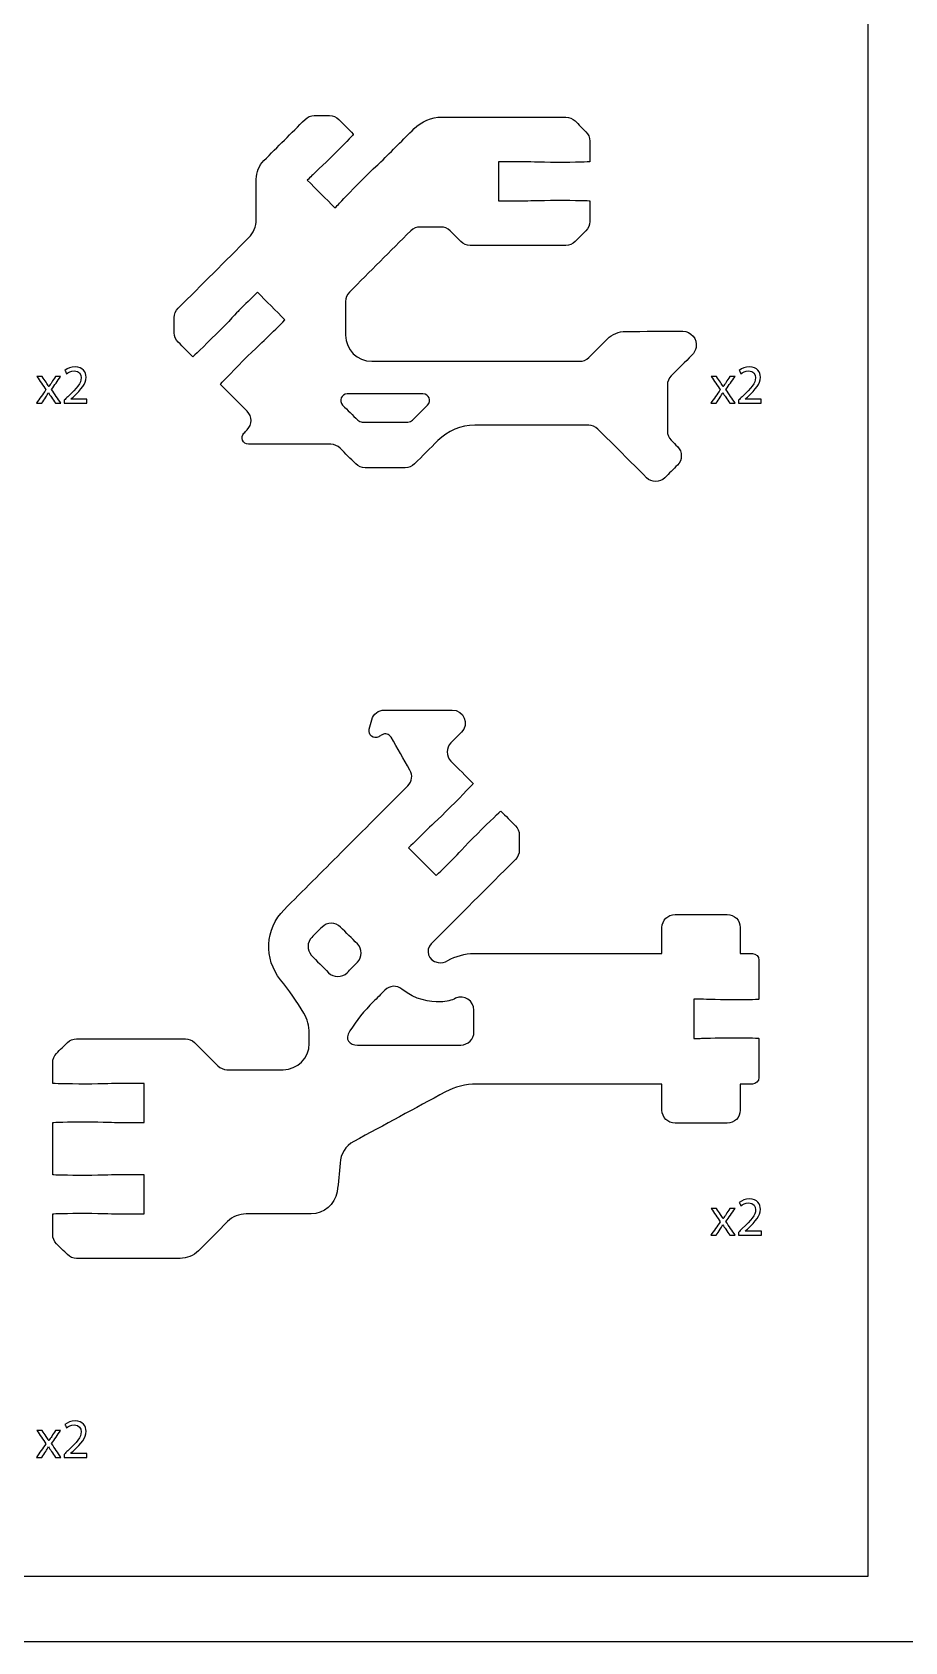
# Model space of a CAD drawing. Extents: x 0 to 395, y 205 to 450.
# Drawn here: x 208.2 to 275.1, y 205 to 328.3 of the extents above; entities that cross this region are included whole.
import ezdxf

# ---------------------------------------------------------------- set-up
doc = ezdxf.new("R2010")
doc.units = 0
doc.header["$MEASUREMENT"] = 0
doc.layers.add('DEFAULT', color=18, linetype='CONTINUOUS')

msp = doc.modelspace()

# ---------------------------------------------------------------- linework, layer by layer
at = {"layer": 'DEFAULT', "color": 18}
for points in [[(395, 205), (0, 205), (0, 450), (395, 450)], [(272.24, 210), (125.56, 210), (125.56, 445), (272.24, 445)]]:
    msp.add_lwpolyline(points, close=True, dxfattribs=at)
at = {"layer": 'DEFAULT', "color": 1}
for points, knots in [([(258.05, 305.42), (256.59, 305.42), (255.14, 305.42), (253.68, 305.41), (253.15, 305.41), (252.64, 305.2), (252.27, 304.83), (251.8, 304.36), (251.32, 303.88), (250.85, 303.41), (250.66, 303.22), (250.41, 303.12), (250.14, 303.12), (244.83, 303.12), (239.52, 303.12), (234.2, 303.12), (233.1, 303.12), (232.2, 304.01), (232.2, 305.12), (232.2, 305.98), (232.2, 306.85), (232.2, 307.71), (232.2, 307.98), (232.31, 308.24), (232.5, 308.42), (234.06, 309.99), (235.63, 311.56), (237.2, 313.12), (237.38, 313.31), (237.64, 313.41), (237.9, 313.41), (238.44, 313.41), (238.97, 313.41), (239.5, 313.41), (239.77, 313.41), (240.02, 313.31), (240.21, 313.12), (240.48, 312.84), (240.76, 312.57), (241.03, 312.29), (241.22, 312.11), (241.48, 312), (241.74, 312), (244.19, 312), (246.64, 312), (249.09, 312), (249.36, 312), (249.61, 312.11), (249.8, 312.29), (250.07, 312.57), (250.35, 312.84), (250.62, 313.12), (250.81, 313.31), (250.92, 313.56), (250.92, 313.83), (250.92, 314.36), (250.92, 314.89), (250.92, 315.42), (250.92, 315.44), (249.8, 315.46), (248.41, 315.46), (247.03, 315.46), (246.04, 315.42), (245.91, 315.42), (245.25, 315.42), (244.58, 315.42), (243.92, 315.42), (243.92, 316.41), (243.92, 317.41), (243.92, 318.41), (244.58, 318.41), (245.25, 318.41), (245.91, 318.41), (246.04, 318.41), (247.03, 318.36), (248.41, 318.36), (249.8, 318.36), (250.92, 318.39), (250.92, 318.41), (250.92, 318.94), (250.92, 319.47), (250.92, 320), (250.92, 320.27), (250.81, 320.52), (250.62, 320.71), (250.35, 320.98), (250.07, 321.26), (249.79, 321.54), (249.61, 321.72), (249.35, 321.83), (249.09, 321.83), (245.92, 321.83), (242.75, 321.83), (239.58, 321.83), (238.78, 321.83), (238.01, 321.51), (237.45, 320.95), (236.61, 320.1), (235.76, 319.26), (234.91, 318.41), (234.8, 318.3), (234.44, 318.01), (233.46, 317.03), (232.49, 316.06), (231.82, 315.32), (231.73, 315.23), (231.61, 315.11), (231.5, 314.99), (231.38, 314.88), (230.67, 315.58), (229.97, 316.29), (229.26, 317), (229.38, 317.12), (229.49, 317.23), (229.61, 317.35), (229.7, 317.44), (230.44, 318.11), (231.41, 319.08), (232.39, 320.06), (232.81, 320.51), (232.79, 320.53), (232.42, 320.91), (232.05, 321.28), (231.67, 321.66), (231.48, 321.84), (231.23, 321.95), (230.97, 321.95), (230.58, 321.95), (230.19, 321.95), (229.8, 321.95), (229.53, 321.95), (229.28, 321.84), (229.09, 321.66), (228.04, 320.6), (226.98, 319.55), (225.93, 318.5), (225.56, 318.12), (225.35, 317.61), (225.35, 317.08), (225.35, 316.05), (225.35, 315.02), (225.35, 313.99), (225.35, 313.46), (225.14, 312.95), (224.76, 312.58), (222.96, 310.78), (221.16, 308.98), (219.36, 307.18), (219.17, 306.99), (219.06, 306.74), (219.06, 306.47), (219.06, 306.08), (219.06, 305.69), (219.06, 305.3), (219.06, 305.03), (219.17, 304.78), (219.36, 304.59), (219.73, 304.22), (220.11, 303.85), (220.48, 303.47), (220.51, 303.47), (221.31, 304.24), (222.28, 305.21), (223.26, 306.18), (223.92, 306.92), (224.01, 307.01), (224.48, 307.48), (224.96, 307.95), (225.43, 308.42), (226.13, 307.72), (226.84, 307.01), (227.55, 306.3), (227.08, 305.83), (226.61, 305.36), (226.14, 304.89), (226.05, 304.8), (225.31, 304.13), (224.33, 303.16), (223.37, 302.19), (222.6, 301.39), (222.6, 301.35), (223.29, 300.67), (223.97, 299.98), (224.66, 299.29), (225.05, 298.9), (225.05, 298.27), (224.66, 297.88), (224.57, 297.79), (224.49, 297.7), (224.4, 297.61), (224.08, 297.3), (224.31, 296.76), (224.75, 296.76), (226.86, 296.76), (228.96, 296.76), (231.07, 296.76), (231.33, 296.76), (231.59, 296.65), (231.77, 296.46), (232.18, 296.06), (232.58, 295.66), (232.98, 295.26), (233.17, 295.07), (233.42, 294.96), (233.69, 294.96), (234.72, 294.96), (235.75, 294.96), (236.77, 294.96), (237.04, 294.96), (237.3, 295.07), (237.48, 295.26), (238.08, 295.85), (238.68, 296.45), (239.27, 297.05), (240.03, 297.8), (241.04, 298.22), (242.1, 298.22), (245.02, 298.22), (247.93, 298.22), (250.84, 298.22), (251.1, 298.22), (251.36, 298.12), (251.54, 297.93), (252.79, 296.69), (254.03, 295.45), (255.27, 294.2), (255.66, 293.81), (256.3, 293.81), (256.68, 294.2), (257.01, 294.52), (257.33, 294.85), (257.65, 295.17), (258.04, 295.56), (258.04, 296.19), (257.65, 296.58), (257.49, 296.75), (257.33, 296.91), (257.16, 297.07), (256.98, 297.26), (256.87, 297.51), (256.87, 297.78), (256.87, 298.95), (256.87, 300.12), (256.87, 301.29), (256.87, 301.55), (256.98, 301.81), (257.16, 302), (257.69, 302.53), (258.22, 303.06), (258.75, 303.59), (258.92, 303.75), (259.04, 303.96), (259.08, 304.19), (259.19, 304.85), (258.68, 305.42), (258.05, 305.42)], [0, 0, 0, 0, 12.370004, 12.370004, 12.370004, 13.370004, 13.370004, 13.370004, 19.062218, 19.062218, 19.062218, 20.062218, 20.062218, 20.062218, 65.242218, 65.242218, 65.242218, 66.242218, 66.242218, 66.242218, 73.602218, 73.602218, 73.602218, 74.602218, 74.602218, 74.602218, 93.439543, 93.439543, 93.439543, 94.439543, 94.439543, 94.439543, 98.979543, 98.979543, 98.979543, 99.979543, 99.979543, 99.979543, 103.288802, 103.288802, 103.288802, 104.288802, 104.288802, 104.288802, 125.128802, 125.128802, 125.128802, 126.128802, 126.128802, 126.128802, 129.430999, 129.430999, 129.430999, 130.430999, 130.430999, 130.430999, 134.930999, 134.930999, 134.930999, 135.930999, 135.930999, 135.930999, 136.930999, 136.930999, 136.930999, 142.590999, 142.590999, 142.590999, 151.090999, 151.090999, 151.090999, 156.750999, 156.750999, 156.750999, 157.750999, 157.750999, 157.750999, 158.750999, 158.750999, 158.750999, 163.240999, 163.240999, 163.240999, 164.240999, 164.240999, 164.240999, 167.564401, 167.564401, 167.564401, 168.564401, 168.564401, 168.564401, 195.514401, 195.514401, 195.514401, 196.514401, 196.514401, 196.514401, 206.678454, 206.678454, 206.678454, 207.678454, 207.678454, 207.678454, 208.678454, 208.678454, 208.678454, 210.092667, 210.092667, 210.092667, 218.599165, 218.599165, 218.599165, 220.013379, 220.013379, 220.013379, 221.013379, 221.013379, 221.013379, 222.013379, 222.013379, 222.013379, 226.510578, 226.510578, 226.510578, 227.510578, 227.510578, 227.510578, 230.830578, 230.830578, 230.830578, 231.830578, 231.830578, 231.830578, 244.487789, 244.487789, 244.487789, 245.487789, 245.487789, 245.487789, 254.247789, 254.247789, 254.247789, 255.247789, 255.247789, 255.247789, 276.899403, 276.899403, 276.899403, 277.899403, 277.899403, 277.899403, 281.229403, 281.229403, 281.229403, 282.229403, 282.229403, 282.229403, 286.71246, 286.71246, 286.71246, 287.71246, 287.71246, 287.71246, 288.71246, 288.71246, 288.71246, 294.383457, 294.383457, 294.383457, 302.88288, 302.88288, 302.88288, 308.54681, 308.54681, 308.54681, 309.54681, 309.54681, 309.54681, 310.54681, 310.54681, 310.54681, 318.819959, 318.819959, 318.819959, 319.819959, 319.819959, 319.819959, 320.873572, 320.873572, 320.873572, 321.873572, 321.873572, 321.873572, 339.773572, 339.773572, 339.773572, 340.773572, 340.773572, 340.773572, 345.610182, 345.610182, 345.610182, 346.610182, 346.610182, 346.610182, 355.350182, 355.350182, 355.350182, 356.350182, 356.350182, 356.350182, 363.534387, 363.534387, 363.534387, 364.534387, 364.534387, 364.534387, 389.294387, 389.294387, 389.294387, 390.294387, 390.294387, 390.294387, 405.242625, 405.242625, 405.242625, 406.242625, 406.242625, 406.242625, 410.11757, 410.11757, 410.11757, 411.11757, 411.11757, 411.11757, 413.069185, 413.069185, 413.069185, 414.069185, 414.069185, 414.069185, 424.029185, 424.029185, 424.029185, 425.029185, 425.029185, 425.029185, 431.400221, 431.400221, 431.400221, 432.400221, 432.400221, 432.400221, 433.400221, 433.400221, 433.400221, 433.400221]), ([(238.48, 299.76), (238.1, 299.38), (237.71, 298.99), (237.33, 298.61), (237.24, 298.52), (237.11, 298.46), (236.97, 298.46), (235.81, 298.46), (234.65, 298.46), (233.48, 298.46), (233.35, 298.46), (233.22, 298.52), (233.13, 298.61), (232.74, 298.99), (232.36, 299.38), (231.97, 299.76), (231.66, 300.08), (231.88, 300.62), (232.32, 300.62), (234.26, 300.62), (236.2, 300.62), (238.13, 300.62), (238.58, 300.62), (238.8, 300.08), (238.48, 299.76)], [0, 0, 0, 0, 4.631555, 4.631555, 4.631555, 5.631555, 5.631555, 5.631555, 15.531555, 15.531555, 15.531555, 16.531555, 16.531555, 16.531555, 21.16311, 21.16311, 21.16311, 22.16311, 22.16311, 22.16311, 38.62311, 38.62311, 38.62311, 39.62311, 39.62311, 39.62311, 39.62311]), ([(259.39, 254.24), (259.52, 254.24), (260.51, 254.19), (261.89, 254.19), (263.28, 254.19), (263.89, 254.21), (263.89, 254.24), (263.89, 255.24), (263.89, 256.24), (263.89, 257.24), (263.89, 257.51), (263.67, 257.74), (263.4, 257.74), (263.08, 257.74), (262.77, 257.74), (262.46, 257.74), (262.46, 258.4), (262.46, 259.07), (262.46, 259.74), (262.46, 260.29), (262.01, 260.73), (261.46, 260.73), (260.13, 260.73), (258.79, 260.73), (257.46, 260.73), (256.9, 260.73), (256.46, 260.29), (256.46, 259.73), (256.46, 259.07), (256.46, 258.4), (256.46, 257.74), (251.65, 257.74), (246.84, 257.74), (242.04, 257.74), (241.33, 257.74), (240.64, 257.55), (240.03, 257.2), (239.81, 257.07), (239.54, 257.01), (239.29, 257.05), (238.49, 257.19), (238.31, 258.03), (238.76, 258.48), (240.91, 260.64), (243.07, 262.79), (245.22, 264.95), (245.41, 265.13), (245.52, 265.39), (245.52, 265.65), (245.52, 266.04), (245.52, 266.43), (245.52, 266.82), (245.52, 267.09), (245.41, 267.35), (245.22, 267.53), (244.85, 267.91), (244.48, 268.28), (244.1, 268.65), (244.07, 268.65), (243.27, 267.89), (242.3, 266.92), (241.32, 265.95), (240.66, 265.21), (240.57, 265.12), (240.1, 264.65), (239.62, 264.18), (239.15, 263.71), (238.45, 264.41), (237.74, 265.12), (237.03, 265.83), (237.5, 266.3), (237.98, 266.77), (238.45, 267.24), (238.54, 267.33), (239.27, 267.99), (240.25, 268.97), (241.21, 269.94), (241.98, 270.74), (241.98, 270.77), (241.41, 271.34), (240.84, 271.91), (240.27, 272.48), (239.89, 272.87), (239.89, 273.5), (240.27, 273.89), (240.54, 274.16), (240.81, 274.43), (241.08, 274.69), (241.71, 275.32), (241.26, 276.4), (240.37, 276.4), (238.64, 276.4), (236.91, 276.4), (235.17, 276.4), (234.72, 276.4), (234.33, 276.1), (234.21, 275.66), (234.14, 275.41), (234.08, 275.16), (234.01, 274.92), (233.9, 274.49), (234.36, 274.13), (234.74, 274.35), (234.83, 274.4), (234.91, 274.45), (235, 274.5), (235.24, 274.64), (235.54, 274.56), (235.68, 274.32), (236.16, 273.48), (236.65, 272.64), (237.13, 271.8), (237.36, 271.41), (237.29, 270.92), (236.97, 270.59), (235.26, 268.88), (233.55, 267.17), (231.84, 265.46), (230.38, 264), (228.93, 262.55), (227.48, 261.1), (226.02, 259.64), (225.92, 257.33), (227.21, 255.73), (227.87, 254.92), (228.46, 254.07), (228.99, 253.17), (229.26, 252.71), (229.41, 252.18), (229.41, 251.64), (229.41, 251.37), (229.41, 251.11), (229.41, 250.84), (229.41, 249.74), (228.51, 248.84), (227.41, 248.84), (225.97, 248.84), (224.54, 248.84), (223.1, 248.84), (222.84, 248.84), (222.58, 248.95), (222.4, 249.14), (221.8, 249.73), (221.21, 250.32), (220.61, 250.92), (220.43, 251.1), (220.17, 251.21), (219.91, 251.21), (217.13, 251.21), (214.35, 251.21), (211.57, 251.21), (211.3, 251.21), (211.05, 251.1), (210.87, 250.92), (210.59, 250.64), (210.31, 250.37), (210.04, 250.09), (209.85, 249.9), (209.74, 249.65), (209.74, 249.38), (209.74, 248.85), (209.74, 248.32), (209.74, 247.79), (209.74, 247.76), (210.86, 247.74), (212.24, 247.74), (213.62, 247.74), (214.61, 247.79), (214.74, 247.79), (215.41, 247.79), (216.07, 247.79), (216.74, 247.79), (216.74, 246.79), (216.74, 245.79), (216.74, 244.79), (216.07, 244.79), (215.41, 244.79), (214.74, 244.79), (214.61, 244.79), (213.62, 244.84), (212.24, 244.84), (210.9, 244.84), (209.81, 244.82), (209.74, 244.79), (209.74, 243.46), (209.74, 242.12), (209.74, 240.79), (209.81, 240.76), (210.9, 240.74), (212.24, 240.74), (213.62, 240.74), (214.61, 240.79), (214.74, 240.79), (215.41, 240.79), (216.07, 240.79), (216.74, 240.79), (216.74, 239.79), (216.74, 238.79), (216.74, 237.79), (216.07, 237.79), (215.41, 237.79), (214.74, 237.79), (214.61, 237.79), (213.62, 237.84), (212.24, 237.84), (210.9, 237.84), (209.81, 237.82), (209.74, 237.79), (209.74, 237.26), (209.74, 236.73), (209.74, 236.21), (209.74, 235.94), (209.85, 235.68), (210.03, 235.5), (210.31, 235.22), (210.59, 234.94), (210.86, 234.67), (211.05, 234.48), (211.3, 234.38), (211.57, 234.38), (214.21, 234.38), (216.85, 234.38), (219.5, 234.38), (220.03, 234.38), (220.53, 234.59), (220.91, 234.96), (221.66, 235.71), (222.41, 236.46), (223.15, 237.2), (223.53, 237.58), (224.04, 237.79), (224.57, 237.79), (226.23, 237.79), (227.89, 237.79), (229.56, 237.79), (230.54, 237.79), (231.38, 238.51), (231.54, 239.48), (231.65, 240.2), (231.73, 240.93), (231.77, 241.68), (231.81, 242.38), (232.2, 243), (232.82, 243.34), (235.16, 244.6), (237.51, 245.87), (239.86, 247.14), (240.59, 247.53), (241.4, 247.73), (242.23, 247.73), (246.97, 247.74), (251.71, 247.74), (256.46, 247.74), (256.46, 247.07), (256.46, 246.41), (256.46, 245.74), (256.46, 245.19), (256.91, 244.74), (257.46, 244.74), (258.79, 244.74), (260.13, 244.74), (261.46, 244.74), (262.01, 244.74), (262.46, 245.18), (262.46, 245.74), (262.46, 246.4), (262.46, 247.07), (262.46, 247.74), (262.77, 247.74), (263.08, 247.74), (263.39, 247.74), (263.67, 247.74), (263.89, 247.96), (263.89, 248.24), (263.89, 249.24), (263.89, 250.24), (263.89, 251.24), (263.89, 251.26), (263.28, 251.29), (261.89, 251.29), (260.51, 251.29), (259.52, 251.24), (259.39, 251.24), (259.22, 251.24), (259.06, 251.24), (258.89, 251.24), (258.89, 252.24), (258.89, 253.24), (258.89, 254.24), (259.06, 254.24), (259.22, 254.24), (259.39, 254.24)], [1.42, 1.42, 1.42, 1.42, 2.42, 2.42, 2.42, 3.42, 3.42, 3.42, 11.93, 11.93, 11.93, 12.93, 12.93, 12.93, 15.59, 15.59, 15.59, 21.26, 21.26, 21.26, 22.26, 22.26, 22.26, 33.6, 33.6, 33.6, 34.6, 34.6, 34.6, 40.26, 40.26, 40.26, 81.13, 81.13, 81.13, 82.13, 82.13, 82.13, 83.13, 83.13, 83.13, 84.13, 84.13, 84.13, 110.052535, 110.052535, 110.052535, 111.052535, 111.052535, 111.052535, 114.372535, 114.372535, 114.372535, 115.372535, 115.372535, 115.372535, 119.869734, 119.869734, 119.869734, 120.869734, 120.869734, 120.869734, 121.869734, 121.869734, 121.869734, 127.54073, 127.54073, 127.54073, 136.040154, 136.040154, 136.040154, 141.71115, 141.71115, 141.71115, 142.71115, 142.71115, 142.71115, 143.71115, 143.71115, 143.71115, 150.548876, 150.548876, 150.548876, 151.548876, 151.548876, 151.548876, 154.759141, 154.759141, 154.759141, 155.759141, 155.759141, 155.759141, 170.489141, 170.489141, 170.489141, 171.489141, 171.489141, 171.489141, 173.674776, 173.674776, 173.674776, 174.674776, 174.674776, 174.674776, 175.508323, 175.508323, 175.508323, 176.508323, 176.508323, 176.508323, 184.738086, 184.738086, 184.738086, 185.738086, 185.738086, 185.738086, 206.329035, 206.329035, 206.329035, 223.808715, 223.808715, 223.808715, 224.808715, 224.808715, 224.808715, 225.808715, 225.808715, 225.808715, 226.808715, 226.808715, 226.808715, 229.068715, 229.068715, 229.068715, 230.068715, 230.068715, 230.068715, 242.268715, 242.268715, 242.268715, 243.268715, 243.268715, 243.268715, 250.410493, 250.410493, 250.410493, 251.410493, 251.410493, 251.410493, 275.040493, 275.040493, 275.040493, 276.040493, 276.040493, 276.040493, 279.349783, 279.349783, 279.349783, 280.349783, 280.349783, 280.349783, 284.872144, 284.872144, 284.872144, 285.872144, 285.872144, 285.872144, 286.872144, 286.872144, 286.872144, 292.542144, 292.542144, 292.542144, 301.042144, 301.042144, 301.042144, 306.712144, 306.712144, 306.712144, 307.712144, 307.712144, 307.712144, 308.712144, 308.712144, 308.712144, 320.052144, 320.052144, 320.052144, 321.052144, 321.052144, 321.052144, 322.052144, 322.052144, 322.052144, 327.722144, 327.722144, 327.722144, 336.222144, 336.222144, 336.222144, 341.892144, 341.892144, 341.892144, 342.892144, 342.892144, 342.892144, 343.892144, 343.892144, 343.892144, 348.382144, 348.382144, 348.382144, 349.382144, 349.382144, 349.382144, 352.705546, 352.705546, 352.705546, 353.705546, 353.705546, 353.705546, 376.165546, 376.165546, 376.165546, 377.165546, 377.165546, 377.165546, 386.159944, 386.159944, 386.159944, 387.159944, 387.159944, 387.159944, 401.299944, 401.299944, 401.299944, 402.299944, 402.299944, 402.299944, 403.299944, 403.299944, 403.299944, 404.299944, 404.299944, 404.299944, 426.980211, 426.980211, 426.980211, 427.980211, 427.980211, 427.980211, 468.310212, 468.310212, 468.310212, 473.970212, 473.970212, 473.970212, 474.970212, 474.970212, 474.970212, 486.310212, 486.310212, 486.310212, 487.310212, 487.310212, 487.310212, 492.980212, 492.980212, 492.980212, 495.630212, 495.630212, 495.630212, 496.630212, 496.630212, 496.630212, 505.130212, 505.130212, 505.130212, 506.130212, 506.130212, 506.130212, 507.130212, 507.130212, 507.130212, 508.550212, 508.550212, 508.550212, 517.050212, 517.050212, 517.050212, 518.470212, 518.470212, 518.470212, 518.470212]), ([(230.89, 256.27), (230.45, 256.72), (230, 257.17), (229.55, 257.62), (229.22, 258.03), (229.24, 258.61), (229.6, 258.98), (229.86, 259.24), (230.13, 259.51), (230.39, 259.77), (230.78, 260.16), (231.41, 260.16), (231.8, 259.77), (232.24, 259.34), (232.67, 258.91), (233.1, 258.48), (233.49, 258.09), (233.49, 257.46), (233.1, 257.07), (232.83, 256.8), (232.57, 256.54), (232.31, 256.27), (231.92, 255.88), (231.28, 255.88), (230.89, 256.27)], [0, 0, 0, 0, 5.402296, 5.402296, 5.402296, 6.402296, 6.402296, 6.402296, 9.584276, 9.584276, 9.584276, 10.584276, 10.584276, 10.584276, 15.767374, 15.767374, 15.767374, 16.767374, 16.767374, 16.767374, 19.949354, 19.949354, 19.949354, 20.949354, 20.949354, 20.949354, 20.949354]), ([(242.04, 251.73), (242.04, 251.18), (241.59, 250.73), (241.04, 250.73), (238.4, 250.73), (235.75, 250.73), (233.11, 250.73), (232.52, 250.73), (232.06, 251.14), (232.52, 251.81), (233.03, 252.61), (233.63, 253.36), (234.31, 254.03), (234.61, 254.33), (234.91, 254.63), (235.21, 254.94), (235.56, 255.29), (236.13, 255.33), (236.52, 255.02), (237.56, 254.16), (238.64, 254.04), (239.46, 254.04), (239.98, 254.04), (240.32, 254.16), (240.63, 254.31), (241.29, 254.61), (242.04, 254.12), (242.04, 253.39), (242.04, 252.84), (242.04, 252.29), (242.04, 251.73)], [4.71, 4.71, 4.71, 4.71, 5.71, 5.71, 5.71, 28.2, 28.2, 28.2, 29.2, 29.2, 29.2, 30.2, 30.2, 30.2, 33.813323, 33.813323, 33.813323, 34.813323, 34.813323, 34.813323, 35.813323, 35.813323, 35.813323, 36.813323, 36.813323, 36.813323, 37.813323, 37.813323, 37.813323, 42.523323, 42.523323, 42.523323, 42.523323])]:
    msp.add_open_spline(points, degree=3, knots=knots, dxfattribs=at)
at = {"layer": 'DEFAULT', "color": 18}
for points, knots in [([(210.61, 299.9), (210.61, 299.98), (210.61, 300.05), (210.61, 300.13), (210.71, 300.22), (210.8, 300.32), (210.9, 300.41), (211.6, 301.08), (211.92, 301.44), (211.92, 301.85), (211.92, 302.13), (211.79, 302.39), (211.38, 302.39), (211.13, 302.39), (210.92, 302.26), (210.79, 302.16), (210.75, 302.24), (210.72, 302.33), (210.68, 302.42), (210.87, 302.58), (211.14, 302.7), (211.45, 302.7), (212.05, 302.7), (212.3, 302.29), (212.3, 301.9), (212.3, 301.39), (211.93, 300.98), (211.35, 300.42), (211.28, 300.35), (211.2, 300.29), (211.13, 300.21), (211.54, 300.21), (211.95, 300.21), (212.36, 300.21), (212.36, 300.11), (212.36, 300), (212.36, 299.9), (211.78, 299.9), (211.19, 299.9), (210.61, 299.9)], [4.977, 4.977, 4.977, 4.977, 5.625, 5.625, 5.625, 6.777709, 6.777709, 6.777709, 7.777709, 7.777709, 7.777709, 8.777709, 8.777709, 8.777709, 9.777709, 9.777709, 9.777709, 10.593151, 10.593151, 10.593151, 11.593151, 11.593151, 11.593151, 12.593151, 12.593151, 12.593151, 13.593151, 13.593151, 13.593151, 14.466036, 14.466036, 14.466036, 17.968036, 17.968036, 17.968036, 18.844036, 18.844036, 18.844036, 23.821036, 23.821036, 23.821036, 23.821036]), ([(262.32, 299.9), (262.32, 299.98), (262.32, 300.05), (262.32, 300.13), (262.42, 300.22), (262.51, 300.32), (262.61, 300.41), (263.31, 301.08), (263.63, 301.44), (263.63, 301.85), (263.63, 302.13), (263.5, 302.39), (263.09, 302.39), (262.84, 302.39), (262.63, 302.26), (262.51, 302.16), (262.47, 302.24), (262.43, 302.33), (262.39, 302.42), (262.58, 302.58), (262.85, 302.7), (263.17, 302.7), (263.76, 302.7), (264.01, 302.29), (264.01, 301.9), (264.01, 301.39), (263.64, 300.98), (263.06, 300.42), (262.99, 300.35), (262.91, 300.29), (262.84, 300.21), (263.25, 300.21), (263.66, 300.21), (264.07, 300.21), (264.07, 300.11), (264.07, 300), (264.07, 299.9), (263.49, 299.9), (262.9, 299.9), (262.32, 299.9)], [4.977, 4.977, 4.977, 4.977, 5.625, 5.625, 5.625, 6.777709, 6.777709, 6.777709, 7.777709, 7.777709, 7.777709, 8.777709, 8.777709, 8.777709, 9.777709, 9.777709, 9.777709, 10.593151, 10.593151, 10.593151, 11.593151, 11.593151, 11.593151, 12.593151, 12.593151, 12.593151, 13.593151, 13.593151, 13.593151, 14.466036, 14.466036, 14.466036, 17.968036, 17.968036, 17.968036, 18.844036, 18.844036, 18.844036, 23.821036, 23.821036, 23.821036, 23.821036]), ([(208.94, 301.95), (209.04, 301.8), (209.13, 301.66), (209.23, 301.51), (209.31, 301.39), (209.37, 301.29), (209.44, 301.17), (209.44, 301.17), (209.45, 301.17), (209.45, 301.17), (209.52, 301.3), (209.59, 301.4), (209.66, 301.51), (209.75, 301.66), (209.85, 301.8), (209.94, 301.95), (210.08, 301.95), (210.21, 301.95), (210.34, 301.95), (210.11, 301.62), (209.88, 301.29), (209.65, 300.96), (209.89, 300.61), (210.13, 300.25), (210.37, 299.9), (210.23, 299.9), (210.08, 299.9), (209.94, 299.9), (209.84, 300.05), (209.74, 300.21), (209.64, 300.36), (209.56, 300.48), (209.49, 300.59), (209.41, 300.72), (209.35, 300.59), (209.27, 300.49), (209.2, 300.36), (209.1, 300.21), (209, 300.05), (208.9, 299.9), (208.77, 299.9), (208.63, 299.9), (208.49, 299.9), (208.73, 300.25), (208.98, 300.6), (209.22, 300.95), (208.99, 301.28), (208.76, 301.61), (208.53, 301.95), (208.66, 301.95), (208.8, 301.95), (208.94, 301.95)], [0, 0, 0, 0, 1.496308, 1.496308, 1.496308, 2.496308, 2.496308, 2.496308, 2.532308, 2.532308, 2.532308, 3.532308, 3.532308, 3.532308, 5.012538, 5.012538, 5.012538, 6.150538, 6.150538, 6.150538, 9.584447, 9.584447, 9.584447, 13.210123, 13.210123, 13.210123, 14.409123, 14.409123, 14.409123, 15.970138, 15.970138, 15.970138, 16.993138, 16.993138, 16.993138, 17.993138, 17.993138, 17.993138, 19.546556, 19.546556, 19.546556, 20.710556, 20.710556, 20.710556, 24.320184, 24.320184, 24.320184, 27.777882, 27.777882, 27.777882, 28.953882, 28.953882, 28.953882, 28.953882]), ([(260.65, 301.95), (260.75, 301.8), (260.85, 301.66), (260.94, 301.51), (261.02, 301.39), (261.08, 301.29), (261.15, 301.17), (261.15, 301.17), (261.16, 301.17), (261.16, 301.17), (261.23, 301.3), (261.3, 301.4), (261.37, 301.51), (261.46, 301.66), (261.56, 301.8), (261.65, 301.95), (261.79, 301.95), (261.92, 301.95), (262.06, 301.95), (261.82, 301.62), (261.59, 301.29), (261.36, 300.96), (261.6, 300.61), (261.84, 300.25), (262.08, 299.9), (261.94, 299.9), (261.8, 299.9), (261.65, 299.9), (261.55, 300.05), (261.45, 300.21), (261.35, 300.36), (261.27, 300.48), (261.21, 300.59), (261.13, 300.72), (261.06, 300.59), (260.99, 300.49), (260.91, 300.36), (260.81, 300.21), (260.71, 300.05), (260.61, 299.9), (260.48, 299.9), (260.34, 299.9), (260.2, 299.9), (260.45, 300.25), (260.69, 300.6), (260.93, 300.95), (260.7, 301.28), (260.47, 301.61), (260.24, 301.95), (260.37, 301.95), (260.51, 301.95), (260.65, 301.95)], [1.176, 1.176, 1.176, 1.176, 2.672308, 2.672308, 2.672308, 3.672308, 3.672308, 3.672308, 3.708308, 3.708308, 3.708308, 4.708308, 4.708308, 4.708308, 6.188538, 6.188538, 6.188538, 7.326538, 7.326538, 7.326538, 10.760447, 10.760447, 10.760447, 14.386123, 14.386123, 14.386123, 15.585123, 15.585123, 15.585123, 17.146138, 17.146138, 17.146138, 18.169138, 18.169138, 18.169138, 19.169138, 19.169138, 19.169138, 20.722556, 20.722556, 20.722556, 21.886556, 21.886556, 21.886556, 25.496184, 25.496184, 25.496184, 28.953882, 28.953882, 28.953882, 30.129882, 30.129882, 30.129882, 30.129882]), ([(260.65, 238.19), (260.75, 238.05), (260.85, 237.9), (260.94, 237.75), (261.02, 237.64), (261.08, 237.53), (261.15, 237.42), (261.15, 237.42), (261.16, 237.42), (261.16, 237.42), (261.23, 237.54), (261.3, 237.65), (261.37, 237.76), (261.46, 237.9), (261.56, 238.05), (261.65, 238.19), (261.79, 238.19), (261.92, 238.19), (262.06, 238.19), (261.82, 237.86), (261.59, 237.53), (261.36, 237.2), (261.6, 236.85), (261.84, 236.5), (262.08, 236.15), (261.94, 236.15), (261.8, 236.15), (261.65, 236.15), (261.55, 236.3), (261.45, 236.45), (261.35, 236.61), (261.27, 236.73), (261.21, 236.84), (261.13, 236.96), (261.06, 236.84), (260.99, 236.73), (260.91, 236.61), (260.81, 236.45), (260.71, 236.3), (260.61, 236.15), (260.48, 236.15), (260.34, 236.15), (260.2, 236.15), (260.45, 236.49), (260.69, 236.84), (260.93, 237.19), (260.7, 237.53), (260.47, 237.86), (260.24, 238.19), (260.37, 238.19), (260.51, 238.19), (260.65, 238.19)], [0, 0, 0, 0, 1.495475, 1.495475, 1.495475, 2.495475, 2.495475, 2.495475, 2.531475, 2.531475, 2.531475, 3.531475, 3.531475, 3.531475, 5.010871, 5.010871, 5.010871, 6.148871, 6.148871, 6.148871, 9.58278, 9.58278, 9.58278, 13.208456, 13.208456, 13.208456, 14.407456, 14.407456, 14.407456, 15.969309, 15.969309, 15.969309, 16.992309, 16.992309, 16.992309, 17.992309, 17.992309, 17.992309, 19.546569, 19.546569, 19.546569, 20.711569, 20.711569, 20.711569, 24.322589, 24.322589, 24.322589, 27.779464, 27.779464, 27.779464, 28.955464, 28.955464, 28.955464, 28.955464]), ([(262.32, 236.15), (262.32, 236.22), (262.32, 236.3), (262.32, 236.37), (262.42, 236.47), (262.51, 236.56), (262.61, 236.66), (263.31, 237.33), (263.63, 237.68), (263.64, 238.1), (263.64, 238.38), (263.5, 238.63), (263.09, 238.63), (262.84, 238.63), (262.63, 238.51), (262.51, 238.4), (262.47, 238.49), (262.43, 238.58), (262.39, 238.66), (262.58, 238.82), (262.85, 238.94), (263.17, 238.94), (263.76, 238.94), (264.01, 238.54), (264.01, 238.14), (264.01, 237.64), (263.64, 237.23), (263.06, 236.67), (262.99, 236.6), (262.91, 236.53), (262.84, 236.46), (263.25, 236.46), (263.66, 236.46), (264.08, 236.46), (264.08, 236.35), (264.08, 236.25), (264.08, 236.15), (263.49, 236.15), (262.9, 236.15), (262.32, 236.15)], [4.977, 4.977, 4.977, 4.977, 5.625, 5.625, 5.625, 6.777709, 6.777709, 6.777709, 7.777709, 7.777709, 7.777709, 8.777709, 8.777709, 8.777709, 9.777709, 9.777709, 9.777709, 10.594062, 10.594062, 10.594062, 11.594062, 11.594062, 11.594062, 12.594062, 12.594062, 12.594062, 13.594062, 13.594062, 13.594062, 14.466947, 14.466947, 14.466947, 17.968947, 17.968947, 17.968947, 18.845947, 18.845947, 18.845947, 23.822947, 23.822947, 23.822947, 23.822947]), ([(208.94, 221.18), (209.04, 221.03), (209.13, 220.89), (209.23, 220.74), (209.31, 220.63), (209.37, 220.52), (209.44, 220.41), (209.44, 220.41), (209.45, 220.41), (209.45, 220.41), (209.52, 220.53), (209.59, 220.63), (209.66, 220.74), (209.75, 220.89), (209.85, 221.03), (209.94, 221.18), (210.08, 221.18), (210.21, 221.18), (210.34, 221.18), (210.11, 220.85), (209.88, 220.52), (209.65, 220.19), (209.89, 219.84), (210.13, 219.48), (210.37, 219.13), (210.22, 219.13), (210.08, 219.13), (209.94, 219.13), (209.84, 219.29), (209.74, 219.44), (209.64, 219.59), (209.56, 219.71), (209.49, 219.83), (209.41, 219.95), (209.35, 219.83), (209.27, 219.72), (209.2, 219.59), (209.1, 219.44), (209, 219.29), (208.9, 219.13), (208.77, 219.13), (208.63, 219.13), (208.49, 219.13), (208.73, 219.48), (208.98, 219.83), (209.22, 220.18), (208.99, 220.51), (208.76, 220.85), (208.53, 221.18), (208.66, 221.18), (208.8, 221.18), (208.94, 221.18)], [0, 0, 0, 0, 1.496308, 1.496308, 1.496308, 2.496308, 2.496308, 2.496308, 2.532308, 2.532308, 2.532308, 3.532308, 3.532308, 3.532308, 5.012538, 5.012538, 5.012538, 6.150538, 6.150538, 6.150538, 9.584447, 9.584447, 9.584447, 13.210123, 13.210123, 13.210123, 14.409123, 14.409123, 14.409123, 15.970138, 15.970138, 15.970138, 16.993138, 16.993138, 16.993138, 17.993138, 17.993138, 17.993138, 19.546556, 19.546556, 19.546556, 20.710556, 20.710556, 20.710556, 24.320184, 24.320184, 24.320184, 27.777882, 27.777882, 27.777882, 28.953882, 28.953882, 28.953882, 28.953882]), ([(210.61, 219.13), (210.61, 219.21), (210.61, 219.28), (210.61, 219.36), (210.71, 219.45), (210.8, 219.55), (210.9, 219.64), (211.6, 220.31), (211.92, 220.67), (211.92, 221.08), (211.92, 221.36), (211.79, 221.62), (211.38, 221.62), (211.13, 221.62), (210.92, 221.49), (210.79, 221.39), (210.75, 221.47), (210.72, 221.56), (210.68, 221.65), (210.87, 221.81), (211.14, 221.93), (211.45, 221.93), (212.05, 221.93), (212.3, 221.52), (212.3, 221.13), (212.3, 220.62), (211.93, 220.21), (211.35, 219.65), (211.28, 219.58), (211.2, 219.52), (211.13, 219.44), (211.54, 219.44), (211.95, 219.44), (212.36, 219.44), (212.36, 219.34), (212.36, 219.23), (212.36, 219.13), (211.78, 219.13), (211.19, 219.13), (210.61, 219.13)], [4.977, 4.977, 4.977, 4.977, 5.624, 5.624, 5.624, 6.777406, 6.777406, 6.777406, 7.777406, 7.777406, 7.777406, 8.777406, 8.777406, 8.777406, 9.777406, 9.777406, 9.777406, 10.592847, 10.592847, 10.592847, 11.592847, 11.592847, 11.592847, 12.592847, 12.592847, 12.592847, 13.592847, 13.592847, 13.592847, 14.465733, 14.465733, 14.465733, 17.967733, 17.967733, 17.967733, 18.843733, 18.843733, 18.843733, 23.820733, 23.820733, 23.820733, 23.820733])]:
    msp.add_open_spline(points, degree=3, knots=knots, dxfattribs=at)

doc.saveas('drawing.dxf')
